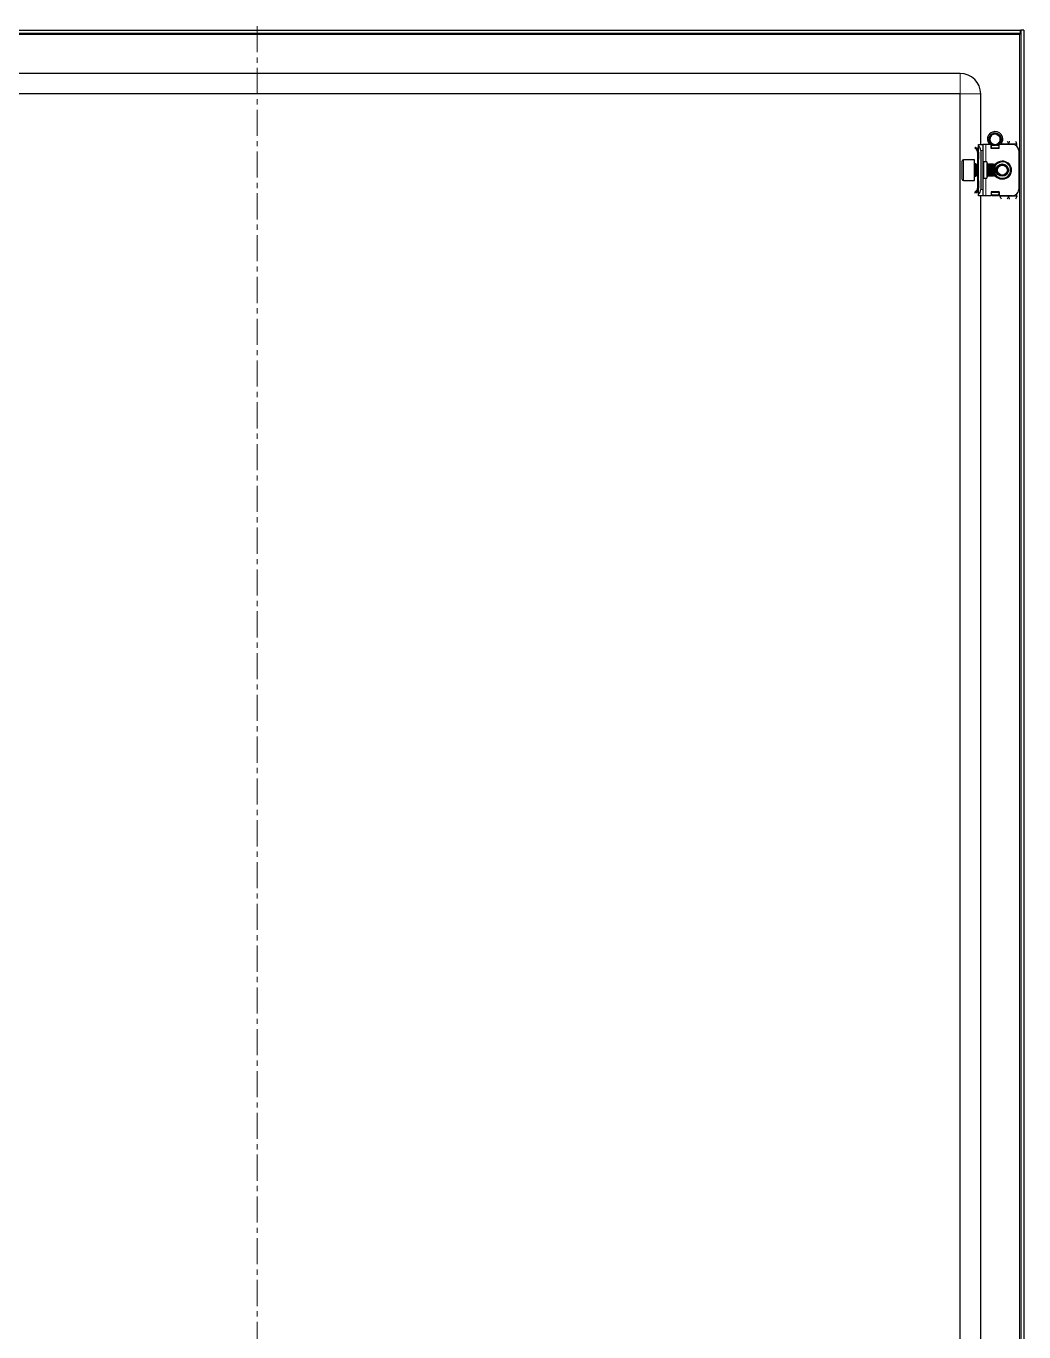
# Model space of a CAD drawing. Header units: millimetres. Extents: x -263 to 1659, y -517 to 1061.
# Drawn here: x 1174 to 1659, y 331 to 965 of the extents above; entities that cross this region are included whole.
import ezdxf

# ---------------------------------------------------------------- set-up
doc = ezdxf.new("R2010")
doc.units = ezdxf.units.MM
doc.linetypes.add('CENTERX2', pattern=[20.32, 12.7, -2.54, 2.54, -2.54])
doc.layers.add('FORMAT', color=7, linetype='Continuous')

msp = doc.modelspace()

# ---------------------------------------------------------------- linework, layer by layer
at = {"color": 7, "linetype": 'Continuous', "lineweight": 25}
for p, q in [((914.74, 963.42), (1657.34, 963.42)), ((914.74, 961.92), (1657.34, 961.92)), ((1657.19, 961.92), (1656.94, 961.32)), ((1657.34, 961.92), (1657.34, 963.42)), ((1659.04, 963.42), (1657.54, 963.42)), ((1657.54, 963.42), (1657.54, -397.58)), ((1659.04, 963.42), (1659.04, -397.58)), ((1628.04, 942.42), (944.04, 942.42)), ((1628.04, 932.42), (944.04, 932.42)), ((1628.04, -366.58), (1628.04, 932.42)), ((1638.04, 907.92), (1638.04, 932.42)), ((1637.04, 907.92), (1639.04, 907.92)), ((1637.04, 907.16), (1637.04, 907.92)), ((1639.04, 907.92), (1639.04, 904.92)), ((1640.54, 907.92), (1639.04, 907.92)), ((1643.04, 907.92), (1640.54, 907.92)), ((1642.04, 910.51), (1642.07, 910.77)), ((1642.04, 910.51), (1642.04, 910.46)), ((1642.04, 910.31), (1642.05, 910.26)), ((1642.06, 910.72), (1642.05, 910.67)), ((1642.06, 910.11), (1642.06, 910.06)), ((1642.08, 910.92), (1642.08, 910.88)), ((1642.08, 909.92), (1642.09, 909.87)), ((1642.12, 911.12), (1642.11, 911.08)), ((1642.12, 911.12), (1642.2, 911.36)), ((1642.12, 909.73), (1642.13, 909.69)), ((1642.18, 911.31), (1642.16, 911.27)), ((1642.17, 909.56), (1642.18, 909.51)), ((1642.23, 909.38), (1642.23, 909.37)), ((1642.84, 912.45), (1642.81, 912.42)), ((1642.82, 908.41), (1642.85, 908.37)), ((1642.95, 908.27), (1642.98, 908.24)), ((1643.04, 905.92), (1643.04, 907.92)), ((1643.1, 908.13), (1643.14, 908.1)), ((1643.26, 908), (1643.3, 907.98)), ((1643.42, 912.94), (1643.62, 913.06)), ((1643.43, 907.89), (1643.47, 907.86)), ((1643.59, 913.05), (1643.55, 913.02)), ((1643.6, 912.98), (1643.55, 913.02)), ((1643.59, 913.05), (1643.82, 913.13)), ((1643.78, 913.14), (1643.73, 913.12)), ((1643.97, 913.22), (1643.92, 913.2)), ((1643.97, 913.22), (1644.19, 913.29)), ((1644.16, 913.29), (1644.11, 913.27)), ((1644.35, 913.34), (1644.31, 913.33)), ((1645.24, 913.41), (1644.49, 913.34)), ((1646.58, 907.84), (1646.31, 907.72)), ((1646.39, 907.83), (1646.79, 907.54)), ((1646.74, 912.89), (1646.7, 912.92)), ((1646.9, 912.77), (1646.86, 912.8)), ((1647.06, 912.64), (1647.02, 912.67)), ((1647.04, 905.92), (1647.04, 907.92)), ((1653.54, 907.92), (1647.04, 907.92)), ((1647.31, 908.45), (1647.14, 908.33)), ((1647.28, 908.49), (1647.16, 908.3)), ((1647.2, 912.5), (1647.17, 912.53)), ((1647.2, 912.5), (1647.32, 912.37)), ((1647.31, 912.38), (1647.3, 912.39)), ((1647.33, 911.29), (1647.5, 910.88)), ((1647.81, 909.3), (1647.71, 909.11)), ((1647.82, 909.3), (1647.72, 909.12)), ((1647.88, 909.44), (1647.89, 909.48)), ((1647.93, 909.62), (1647.94, 909.67)), ((1648.03, 910.22), (1647.97, 909.91)), ((1647.98, 909.81), (1647.99, 909.86)), ((1648.01, 910.02), (1648.02, 910.07)), ((1648.03, 910.22), (1648.04, 910.27)), ((1648.04, 910.42), (1648.04, 910.42)), ((1655.54, 907.16), (1655.54, 908.17)), ((1635.48, 906.56), (1635.13, 906.2)), ((1636.1, 905.23), (1635.13, 906.2)), ((1636.46, 905.58), (1635.48, 906.56)), ((1636.1, 905.23), (1636.46, 905.58)), ((1636.54, 905.92), (1636.54, 905.53)), ((1636.54, 904.17), (1637.04, 904.17)), ((1636.54, 904.17), (1636.54, 900.67)), ((1636.83, 906.63), (1637.04, 906.83)), ((1637.04, 883.68), (1637.04, 907.16)), ((1637.04, 904.17), (1637.04, 900.67)), ((1638.04, 904.92), (1638.04, 885.92)), ((1639.04, 904.92), (1639.04, 885.92)), ((1643.29, 907.1), (1643.04, 907.25)), ((1647.04, 905.92), (1643.04, 905.92)), ((1643.29, 907.54), (1643.63, 907.78)), ((1643.79, 907.54), (1643.29, 907.19)), ((1643.29, 907.19), (1643.29, 907.54)), ((1643.29, 906.27), (1643.29, 907.19)), ((1643.29, 905.92), (1643.29, 906.27)), ((1643.61, 907.78), (1643.65, 907.76)), ((1643.79, 907.54), (1644.19, 907.54)), ((1644.14, 907.56), (1643.94, 907.66)), ((1643.97, 907.62), (1644.01, 907.6)), ((1644.14, 907.56), (1644.19, 907.54)), ((1644.32, 907.51), (1644.37, 907.5)), ((1645.49, 907.46), (1645.31, 907.43)), ((1645.64, 907.48), (1645.68, 907.49)), ((1646.02, 907.58), (1645.83, 907.54)), ((1645.88, 907.54), (1646.29, 907.54)), ((1646.79, 907.19), (1646.29, 907.54)), ((1646.79, 907.54), (1646.79, 907.19)), ((1646.79, 907.19), (1646.79, 906.27)), ((1646.79, 906.27), (1646.79, 905.92)), ((1647.04, 907.25), (1646.84, 907.13)), ((1646.84, 907.13), (1646.84, 905.92)), ((1656.54, 904.92), (1656.54, 885.92)), ((1629.04, 891.02), (1629.04, 899.82)), ((1635.04, 900.42), (1629.64, 900.42)), ((1635.04, 890.42), (1635.04, 900.42)), ((1635.65, 898.42), (1635.29, 898.42)), ((1636.04, 897.86), (1635.65, 898.42)), ((1635.65, 897.95), (1635.65, 898.42)), ((1635.65, 892.42), (1635.65, 897.95)), ((1636.43, 898.42), (1636.04, 897.86)), ((1636.04, 897.48), (1636.04, 897.86)), ((1636.04, 892.97), (1636.04, 897.48)), ((1636.65, 898.42), (1636.43, 898.42)), ((1636.43, 897.95), (1636.43, 898.42)), ((1636.43, 892.42), (1636.43, 897.95)), ((1637.04, 900.67), (1636.54, 900.67)), ((1636.54, 900.67), (1636.54, 898.42)), ((1637.04, 897.86), (1636.65, 898.42)), ((1636.65, 897.95), (1636.65, 898.42)), ((1636.65, 892.42), (1636.65, 897.95)), ((1641.04, 899.42), (1639.54, 899.42)), ((1641.04, 899.42), (1641.04, 891.42)), ((1641.43, 898.42), (1641.04, 897.86)), ((1641.65, 898.42), (1641.43, 898.42)), ((1641.43, 897.95), (1641.43, 898.42)), ((1641.43, 892.42), (1641.43, 897.95)), ((1642.04, 897.86), (1641.65, 898.42)), ((1641.65, 897.95), (1641.65, 898.42)), ((1641.65, 892.42), (1641.65, 897.95)), ((1642.43, 898.42), (1642.04, 897.86)), ((1642.04, 897.48), (1642.04, 897.86)), ((1642.04, 892.97), (1642.04, 897.48)), ((1642.65, 898.42), (1642.43, 898.42)), ((1642.43, 897.95), (1642.43, 898.42)), ((1642.43, 892.42), (1642.43, 897.95)), ((1643.04, 897.86), (1642.65, 898.42)), ((1642.65, 897.95), (1642.65, 898.42)), ((1642.65, 892.42), (1642.65, 897.95)), ((1643.43, 898.42), (1643.04, 897.86)), ((1643.04, 897.48), (1643.04, 897.86)), ((1643.04, 892.97), (1643.04, 897.48)), ((1643.65, 898.42), (1643.43, 898.42)), ((1643.43, 897.95), (1643.43, 898.42)), ((1643.43, 892.42), (1643.43, 897.95)), ((1644.04, 897.86), (1643.65, 898.42)), ((1643.65, 897.95), (1643.65, 898.42)), ((1643.65, 892.42), (1643.65, 897.95)), ((1644.43, 898.42), (1644.04, 897.86)), ((1644.04, 897.48), (1644.04, 897.86)), ((1644.04, 892.97), (1644.04, 897.48)), ((1644.49, 898.42), (1644.43, 898.42)), ((1644.43, 897.95), (1644.43, 898.42)), ((1644.43, 892.42), (1644.43, 897.95)), ((1645.04, 897.86), (1644.49, 898.42)), ((1644.49, 892.42), (1644.49, 898.42)), ((1645.04, 892.97), (1645.04, 897.86)), ((1629.64, 890.42), (1635.04, 890.42)), ((1635.29, 892.42), (1635.65, 892.42)), ((1635.65, 892.42), (1636.04, 892.97)), ((1636.04, 892.97), (1636.43, 892.42)), ((1636.43, 892.42), (1636.65, 892.42)), ((1636.54, 892.42), (1636.54, 890.17)), ((1636.54, 890.17), (1637.04, 890.17)), ((1636.54, 890.17), (1636.54, 886.67)), ((1636.65, 892.42), (1637.04, 892.97)), ((1637.04, 890.17), (1637.04, 886.67)), ((1639.54, 891.42), (1641.04, 891.42)), ((1641.04, 892.97), (1641.43, 892.42)), ((1641.43, 892.42), (1641.65, 892.42)), ((1641.65, 892.42), (1642.04, 892.97)), ((1642.04, 892.97), (1642.43, 892.42)), ((1642.43, 892.42), (1642.65, 892.42)), ((1642.65, 892.42), (1643.04, 892.97)), ((1643.04, 892.97), (1643.43, 892.42)), ((1643.43, 892.42), (1643.65, 892.42)), ((1643.65, 892.42), (1644.04, 892.97)), ((1644.04, 892.97), (1644.43, 892.42)), ((1644.43, 892.42), (1644.49, 892.42)), ((1644.49, 892.42), (1645.04, 892.97)), ((1636.1, 885.61), (1635.13, 884.63)), ((1635.48, 884.28), (1635.13, 884.63)), ((1636.46, 885.26), (1635.48, 884.28)), ((1636.1, 885.61), (1636.46, 885.26)), ((1636.54, 886.67), (1637.04, 886.67)), ((1636.54, 884.92), (1636.54, 885.38)), ((1637.04, 884.01), (1636.83, 884.21)), ((1637.04, 882.92), (1637.04, 883.68)), ((1639.04, 882.92), (1637.04, 882.92)), ((1638.04, 295.42), (1638.04, 882.92)), ((1639.04, 885.92), (1639.04, 882.92)), ((1640.54, 882.92), (1639.04, 882.92)), ((1643.04, 882.92), (1640.54, 882.92)), ((1647.04, 884.92), (1643.04, 884.92)), ((1643.04, 884.92), (1643.04, 882.92)), ((1643.29, 884.57), (1643.29, 884.92)), ((1643.29, 883.65), (1643.29, 884.57)), ((1643.29, 883.65), (1643.79, 883.3)), ((1643.29, 883.3), (1643.29, 883.65)), ((1643.79, 882.94), (1643.29, 883.3)), ((1646.29, 883.3), (1643.79, 883.3)), ((1643.79, 883.3), (1643.79, 882.94)), ((1646.29, 882.94), (1643.79, 882.94)), ((1646.29, 883.3), (1646.79, 883.65)), ((1646.29, 882.94), (1646.29, 883.3)), ((1646.79, 883.3), (1646.29, 882.94)), ((1646.79, 884.92), (1646.79, 884.57)), ((1646.79, 884.57), (1646.79, 883.65)), ((1646.79, 883.65), (1646.79, 883.3)), ((1646.84, 884.92), (1646.84, 883.04)), ((1646.84, 883.04), (1647.04, 883.04)), ((1647.04, 884.92), (1647.04, 882.92)), ((1653.54, 882.92), (1647.04, 882.92)), ((1647.54, 882.67), (1647.54, 882.92)), ((1655.54, 882.67), (1655.54, 883.68))]:
    msp.add_line(p, q, dxfattribs=at)
at = {"color": 8, "linetype": 'Continuous', "lineweight": 18}
for p, q in [((915.14, 961.32), (1656.94, 961.32)), ((1656.94, 961.32), (1656.94, -395.48)), ((1628.04, 932.42), (1628.04, 942.42)), ((1628.04, 932.42), (1638.04, 932.42)), ((1640.54, 907.92), (1640.54, 899.42)), ((1648.04, 908.17), (1651.54, 908.17)), ((1655.54, 908.17), (1651.54, 908.17)), ((1637.04, 905.92), (1636.54, 905.92)), ((1637.04, 906.42), (1636.83, 906.63)), ((1639.04, 904.92), (1638.04, 904.92)), ((1646.79, 906.27), (1643.29, 906.27)), ((1629.64, 900.42), (1629.64, 890.42)), ((1635.29, 898.42), (1635.29, 893.8)), ((1639.54, 899.42), (1639.54, 891.42)), ((1635.29, 893.8), (1635.29, 892.42)), ((1640.54, 891.42), (1640.54, 882.92)), ((1637.04, 884.92), (1636.54, 884.92)), ((1637.04, 884.42), (1636.83, 884.21)), ((1638.04, 885.92), (1639.04, 885.92)), ((1643.29, 884.57), (1646.79, 884.57)), ((1651.54, 882.67), (1647.54, 882.67)), ((1655.54, 882.67), (1651.54, 882.67))]:
    msp.add_line(p, q, dxfattribs=at)
at = {"color": 7, "linetype": 'Continuous', "lineweight": 25}
for radius in [3, 2.76, 2.45]:
    msp.add_circle((1648.54, 895.42), radius, dxfattribs=at)
for centre, radius, start, end in [((1628.04, 932.42), 10, 360, 90), ((1645.04, 910.42), 3.75, 0, 221.81031), ((1645.04, 910.42), 2.5, 168.59442, 228.59442), ((1645.04, 910.42), 2.5, 108.59442, 168.59442), ((1645.04, 910.42), 2.5, 228.59442, 288.59442), ((1645.04, 910.42), 2.5, 75.88813, 108.59442), ((1645.04, 910.42), 3, 59.92857, 86.21929), ((1645.04, 910.42), 2.5, 288.59442, 348.59442), ((1645.04, 910.42), 3, 360, 40.74374), ((1645.04, 910.42), 2.5, 348.59442, 10.51652), ((1645.04, 910.42), 3.75, 318.18969, 0), ((1653.54, 904.92), 3, 360, 90), ((1637.54, 905.92), 1, 135, 180), ((1635.04, 904.92), 3, 360, 48.18969), ((1629.64, 899.82), 0.6, 90, 180), ((1635.29, 898.67), 0.25, 180, 270), ((1639.54, 899.92), 0.5, 180, 270), ((1648.54, 895.42), 4, 270, 151.04498), ((1629.64, 891.02), 0.6, 180, 270), ((1635.29, 892.17), 0.25, 90, 180), ((1639.54, 890.92), 0.5, 90, 180), ((1648.54, 895.42), 4, 208.95502, 270), ((1637.54, 884.92), 1, 180, 225), ((1635.04, 885.92), 3, 311.81031, 360), ((1653.54, 885.92), 3, 270, 360)]:
    msp.add_arc(centre, radius, start, end, dxfattribs=at)
at = {"color": 8, "linetype": 'Continuous', "lineweight": 18}
for start, end in [(215.46217, 90), (90, 144.53783)]:
    msp.add_arc((1648.54, 895.42), 4.5, start, end, dxfattribs=at)
at = {"color": 7, "linetype": 'Continuous', "lineweight": 25}
msp.add_open_spline([(1656.94, 961.32), (1656.97, 961.4), (1657.04, 961.56), (1657.14, 961.75), (1657.24, 961.89), (1657.31, 961.91), (1657.34, 961.92)], degree=3, dxfattribs=at)
for points, knots in [([(1657.54, 963.42), (1657.53, 963.24), (1657.51, 962.87), (1657.42, 962.5), (1657.35, 962.31), (1657.34, 962.3)], [0, 0, 0, 0, 0.48755, 0.97507, 1, 1, 1, 1]), ([(1642.04, 910.51), (1642.08, 910.53), (1642.14, 910.56), (1642.23, 910.58), (1642.32, 910.59), (1642.37, 910.58), (1642.39, 910.58)], [0, 0, 0, 0, 0.293779, 0.558982, 0.818494, 1, 1, 1, 1]), ([(1642.27, 910.49), (1642.25, 910.49), (1642.2, 910.5), (1642.13, 910.49), (1642.07, 910.47), (1642.04, 910.46)], [0, 0, 0, 0, 0.236131, 0.613435, 1, 1, 1, 1]), ([(1642.82, 908.41), (1642.69, 908.56), (1642.41, 908.91), (1642.12, 909.57), (1642.07, 910.08), (1642.04, 910.33)], [0, 0, 0, 0, 0.274163, 0.639603, 1, 1, 1, 1]), ([(1642.44, 910.62), (1642.43, 910.62), (1642.4, 910.64), (1642.32, 910.67), (1642.23, 910.69), (1642.14, 910.69), (1642.08, 910.68), (1642.05, 910.67)], [0, 0, 0, 0, 0.050156, 0.304513, 0.55888, 0.776903, 1, 1, 1, 1]), ([(1642.15, 909.68), (1642.14, 909.72), (1642.07, 909.87), (1642.06, 910.03), (1642.05, 910.15)], [0, 0, 0, 0, 0.28291, 1, 1, 1, 1]), ([(1642.06, 910.72), (1642.09, 910.73), (1642.15, 910.76), (1642.25, 910.77), (1642.34, 910.77), (1642.43, 910.74), (1642.48, 910.73), (1642.5, 910.71), (1642.5, 910.71)], [0, 0, 0, 0, 0.227908, 0.430276, 0.627707, 0.816134, 0.99284, 1, 1, 1, 1]), ([(1642.08, 910.92), (1642.12, 910.93), (1642.18, 910.95), (1642.28, 910.95), (1642.37, 910.94), (1642.45, 910.91), (1642.51, 910.87), (1642.55, 910.83), (1642.56, 910.82)], [0, 0, 0, 0, 0.205811, 0.38496, 0.558827, 0.724121, 0.878934, 1, 1, 1, 1]), ([(1642.52, 910.73), (1642.49, 910.76), (1642.44, 910.8), (1642.35, 910.84), (1642.26, 910.87), (1642.17, 910.88), (1642.11, 910.88), (1642.08, 910.88)], [0, 0, 0, 0, 0.19243, 0.403622, 0.614801, 0.805152, 1, 1, 1, 1]), ([(1642.55, 910.87), (1642.53, 910.89), (1642.48, 910.94), (1642.4, 911), (1642.31, 911.04), (1642.22, 911.07), (1642.15, 911.07), (1642.11, 911.08)], [0, 0, 0, 0, 0.183111, 0.381533, 0.579913, 0.787111, 1, 1, 1, 1]), ([(1642.12, 911.12), (1642.16, 911.13), (1642.23, 911.14), (1642.32, 911.12), (1642.4, 911.1), (1642.47, 911.06), (1642.53, 911.01), (1642.56, 910.97), (1642.58, 910.95)], [0, 0, 0, 0, 0.207037, 0.38272, 0.55212, 0.712365, 0.86221, 1, 1, 1, 1]), ([(1642.59, 910.96), (1642.58, 910.98), (1642.55, 911.02), (1642.5, 911.09), (1642.42, 911.16), (1642.34, 911.21), (1642.25, 911.25), (1642.19, 911.26), (1642.16, 911.27)], [0, 0, 0, 0, 0.112687, 0.266978, 0.464332, 0.661607, 0.829157, 1, 1, 1, 1]), ([(1642.35, 909.12), (1642.33, 909.15), (1642.24, 909.29), (1642.2, 909.45), (1642.16, 909.58)], [0, 0, 0, 0, 0.192577, 1, 1, 1, 1]), ([(1642.18, 911.31), (1642.21, 911.31), (1642.27, 911.31), (1642.35, 911.28), (1642.42, 911.25), (1642.49, 911.2), (1642.54, 911.14), (1642.57, 911.08), (1642.6, 911.04), (1642.6, 911.01), (1642.6, 911.01)], [0, 0, 0, 0, 0.159812, 0.318711, 0.470648, 0.614013, 0.748131, 0.873387, 0.991083, 1, 1, 1, 1]), ([(1642.59, 910.91), (1642.58, 910.88), (1642.56, 910.81), (1642.51, 910.71), (1642.44, 910.62), (1642.38, 910.56), (1642.31, 910.51), (1642.25, 910.48), (1642.21, 910.46), (1642.21, 910.46)], [0, 0, 0, 0, 0.125166, 0.336769, 0.488675, 0.640371, 0.791962, 0.943503, 1, 1, 1, 1]), ([(1642.21, 910.46), (1642.21, 910.39), (1642.23, 909.99), (1642.4, 909.32), (1642.77, 908.85), (1642.94, 908.62)], [0, 0, 0, 0, 0.108003, 0.585763, 1, 1, 1, 1]), ([(1643.58, 912.97), (1643.51, 912.92), (1643.16, 912.69), (1642.67, 912.18), (1642.44, 911.63), (1642.34, 911.39)], [0, 0, 0, 0, 0.128781, 0.613629, 1, 1, 1, 1]), ([(1642.34, 911.39), (1642.34, 911.39), (1642.37, 911.38), (1642.43, 911.35), (1642.49, 911.3), (1642.53, 911.25), (1642.58, 911.17), (1642.6, 911.07), (1642.6, 910.97), (1642.59, 910.92), (1642.59, 910.91)], [0, 0, 0, 0, 0.022761, 0.192243, 0.346896, 0.477535, 0.588677, 0.783334, 0.968624, 1, 1, 1, 1]), ([(1642.61, 910.99), (1642.6, 911.02), (1642.59, 911.08), (1642.55, 911.17), (1642.5, 911.24), (1642.44, 911.31), (1642.39, 911.36), (1642.35, 911.38), (1642.34, 911.39)], [0, 0, 0, 0, 0.182737, 0.363423, 0.543947, 0.724373, 0.904747, 1, 1, 1, 1]), ([(1642.73, 908.54), (1642.69, 908.58), (1642.55, 908.71), (1642.46, 908.88), (1642.39, 909.01)], [0, 0, 0, 0, 0.288707, 1, 1, 1, 1]), ([(1642.41, 911.83), (1642.41, 911.86), (1642.48, 912.04), (1642.61, 912.18), (1642.72, 912.31)], [0, 0, 0, 0, 0.128161, 1, 1, 1, 1]), ([(1642.82, 908.41), (1642.83, 908.43), (1642.86, 908.48), (1642.93, 908.54), (1643, 908.58), (1643.07, 908.61), (1643.14, 908.62), (1643.21, 908.63), (1643.25, 908.62), (1643.26, 908.61)], [0, 0, 0, 0, 0.169226, 0.337427, 0.497935, 0.649179, 0.790582, 0.922688, 1, 1, 1, 1]), ([(1643.31, 908.57), (1643.3, 908.57), (1643.23, 908.58), (1643.13, 908.56), (1643.02, 908.51), (1642.93, 908.46), (1642.88, 908.41), (1642.85, 908.37)], [0, 0, 0, 0, 0.046579, 0.362688, 0.551736, 0.740753, 1, 1, 1, 1]), ([(1642.94, 908.62), (1642.95, 908.63), (1642.97, 908.64), (1643.03, 908.66), (1643.11, 908.66), (1643.22, 908.65), (1643.32, 908.6), (1643.37, 908.56), (1643.39, 908.54)], [0, 0, 0, 0, 0.0458661, 0.2307436, 0.3874614, 0.6582461, 0.861978, 1, 1, 1, 1]), ([(1643.3, 908.61), (1643.27, 908.62), (1643.21, 908.64), (1643.12, 908.65), (1643.03, 908.64), (1642.97, 908.63), (1642.94, 908.62)], [0, 0, 0, 0, 0.2517951, 0.502165, 0.752314, 1, 1, 1, 1]), ([(1642.95, 908.27), (1642.96, 908.3), (1642.99, 908.36), (1643.05, 908.43), (1643.12, 908.49), (1643.19, 908.53), (1643.26, 908.55), (1643.31, 908.55), (1643.33, 908.55)], [0, 0, 0, 0, 0.211659, 0.390361, 0.562352, 0.724819, 0.876696, 1, 1, 1, 1]), ([(1643.4, 908.5), (1643.36, 908.49), (1643.3, 908.48), (1643.21, 908.44), (1643.12, 908.39), (1643.04, 908.32), (1643, 908.26), (1642.98, 908.24)], [0, 0, 0, 0, 0.190996, 0.383798, 0.576553, 0.78528, 1, 1, 1, 1]), ([(1643.1, 908.13), (1643.11, 908.17), (1643.13, 908.23), (1643.18, 908.31), (1643.24, 908.38), (1643.3, 908.43), (1643.36, 908.47), (1643.4, 908.47), (1643.41, 908.47)], [0, 0, 0, 0, 0.2192122, 0.4093392, 0.5935966, 0.7685681, 0.9323945, 1, 1, 1, 1]), ([(1643.5, 908.41), (1643.5, 908.41), (1643.46, 908.4), (1643.4, 908.37), (1643.31, 908.32), (1643.24, 908.26), (1643.18, 908.18), (1643.15, 908.13), (1643.14, 908.1)], [0, 0, 0, 0, 0.002693, 0.20821, 0.413641, 0.619057, 0.807274, 1, 1, 1, 1]), ([(1643.26, 908), (1643.27, 908.04), (1643.28, 908.11), (1643.32, 908.2), (1643.37, 908.27), (1643.43, 908.33), (1643.48, 908.37), (1643.51, 908.38), (1643.51, 908.38)], [0, 0, 0, 0, 0.222831, 0.420099, 0.612409, 0.79585, 0.967895, 1, 1, 1, 1]), ([(1643.56, 908.29), (1643.55, 908.28), (1643.5, 908.26), (1643.44, 908.21), (1643.38, 908.14), (1643.33, 908.06), (1643.31, 908), (1643.3, 907.98)], [0, 0, 0, 0, 0.084965, 0.329338, 0.573716, 0.784411, 1, 1, 1, 1]), ([(1643.39, 908.54), (1643.4, 908.54), (1643.43, 908.5), (1643.48, 908.44), (1643.53, 908.36), (1643.57, 908.27), (1643.59, 908.18), (1643.59, 908.13), (1643.6, 908.1)], [0, 0, 0, 0, 0.066273, 0.267344, 0.423096, 0.618734, 0.814089, 1, 1, 1, 1]), ([(1643.43, 907.89), (1643.43, 907.92), (1643.44, 907.99), (1643.47, 908.09), (1643.51, 908.17), (1643.55, 908.22), (1643.57, 908.24), (1643.57, 908.24)], [0, 0, 0, 0, 0.275174, 0.522846, 0.765225, 0.99702, 1, 1, 1, 1]), ([(1643.59, 908.1), (1643.57, 908.08), (1643.54, 908.03), (1643.5, 907.95), (1643.48, 907.89), (1643.47, 907.86)], [0, 0, 0, 0, 0.351509, 0.671861, 1, 1, 1, 1]), ([(1644.24, 912.79), (1644.23, 912.79), (1644.18, 912.77), (1644.11, 912.76), (1644.01, 912.76), (1643.92, 912.77), (1643.83, 912.8), (1643.75, 912.83), (1643.67, 912.88), (1643.62, 912.93), (1643.59, 912.96), (1643.58, 912.97)], [0, 0, 0, 0, 0.0429601, 0.1733, 0.2742626, 0.4010814, 0.5277159, 0.6542588, 0.7807587, 0.9368521, 1, 1, 1, 1]), ([(1643.59, 913.05), (1643.62, 913.03), (1643.68, 912.99), (1643.75, 912.92), (1643.79, 912.86), (1643.81, 912.82), (1643.81, 912.8)], [0, 0, 0, 0, 0.319514, 0.608493, 0.891527, 1, 1, 1, 1]), ([(1643.67, 908.08), (1643.67, 908.07), (1643.68, 908.04), (1643.67, 907.97), (1643.64, 907.88), (1643.61, 907.82), (1643.59, 907.79)], [0, 0, 0, 0, 0.058255, 0.305509, 0.64716, 1, 1, 1, 1]), ([(1643.6, 908.1), (1643.66, 908.07), (1643.99, 907.89), (1644.66, 907.7), (1645.28, 907.74), (1645.57, 907.82), (1645.57, 907.82)], [0, 0, 0, 0, 0.102158, 0.551599, 0.99962, 1, 1, 1, 1]), ([(1643.61, 907.78), (1643.61, 907.82), (1643.61, 907.89), (1643.63, 907.98), (1643.66, 908.04), (1643.67, 908.06)], [0, 0, 0, 0, 0.371432, 0.710618, 1, 1, 1, 1]), ([(1643.89, 912.78), (1643.89, 912.78), (1643.89, 912.82), (1643.87, 912.88), (1643.84, 912.97), (1643.79, 913.05), (1643.75, 913.1), (1643.73, 913.12)], [0, 0, 0, 0, 0.0027902, 0.269575, 0.5363706, 0.7654988, 1, 1, 1, 1]), ([(1643.78, 913.14), (1643.81, 913.12), (1643.86, 913.08), (1643.92, 913), (1643.96, 912.92), (1643.99, 912.84), (1643.99, 912.79), (1644, 912.76)], [0, 0, 0, 0, 0.234253, 0.442787, 0.646465, 0.841043, 1, 1, 1, 1]), ([(1644.03, 912.76), (1644.03, 912.79), (1644.04, 912.85), (1644.04, 912.95), (1644.01, 913.04), (1643.98, 913.13), (1643.94, 913.18), (1643.92, 913.2)], [0, 0, 0, 0, 0.181695, 0.396783, 0.61186, 0.803681, 1, 1, 1, 1]), ([(1643.97, 913.22), (1643.99, 913.2), (1644.04, 913.15), (1644.09, 913.07), (1644.13, 912.98), (1644.14, 912.9), (1644.14, 912.83), (1644.13, 912.78), (1644.13, 912.77)], [0, 0, 0, 0, 0.208724, 0.39105, 0.568219, 0.73683, 0.894853, 1, 1, 1, 1]), ([(1644.15, 912.77), (1644.15, 912.78), (1644.17, 912.82), (1644.19, 912.89), (1644.2, 912.99), (1644.19, 913.09), (1644.16, 913.18), (1644.13, 913.24), (1644.11, 913.27)], [0, 0, 0, 0, 0.043388, 0.23288, 0.422274, 0.611632, 0.803279, 1, 1, 1, 1]), ([(1644.16, 913.29), (1644.18, 913.26), (1644.22, 913.21), (1644.26, 913.12), (1644.28, 913.04), (1644.28, 912.95), (1644.27, 912.88), (1644.26, 912.82), (1644.24, 912.8), (1644.24, 912.79)], [0, 0, 0, 0, 0.198483, 0.367712, 0.531083, 0.685778, 0.830503, 0.965152, 1, 1, 1, 1]), ([(1644.49, 913.34), (1644.5, 913.33), (1644.52, 913.28), (1644.54, 913.2), (1644.54, 913.12), (1644.52, 913.05), (1644.48, 912.96), (1644.42, 912.88), (1644.33, 912.82), (1644.27, 912.8), (1644.24, 912.79)], [0, 0, 0, 0, 0.0986313, 0.2385412, 0.3785316, 0.4989503, 0.6010273, 0.777401, 0.9101004, 1, 1, 1, 1]), ([(1644.26, 912.81), (1644.27, 912.83), (1644.3, 912.88), (1644.33, 912.96), (1644.35, 913.06), (1644.35, 913.19), (1644.32, 913.28), (1644.31, 913.33)], [0, 0, 0, 0, 0.13286, 0.29106, 0.491007, 0.69089, 1, 1, 1, 1]), ([(1644.35, 913.34), (1644.37, 913.31), (1644.39, 913.26), (1644.42, 913.18), (1644.43, 913.09), (1644.42, 913.01), (1644.39, 912.92), (1644.35, 912.86), (1644.32, 912.82)], [0, 0, 0, 0, 0.16279, 0.324686, 0.479688, 0.626058, 0.76302, 1, 1, 1, 1]), ([(1644.34, 912.84), (1644.35, 912.84), (1644.38, 912.87), (1644.41, 912.93), (1644.46, 913.01), (1644.49, 913.1), (1644.5, 913.19), (1644.5, 913.28), (1644.5, 913.32), (1644.49, 913.34)], [0, 0, 0, 0, 0.036757, 0.196192, 0.355485, 0.51469, 0.719746, 0.882005, 1, 1, 1, 1]), ([(1645.57, 907.82), (1645.58, 907.83), (1645.6, 907.88), (1645.66, 907.96), (1645.76, 908.02), (1645.81, 908.04), (1645.84, 908.05)], [0, 0, 0, 0, 0.153621, 0.528305, 0.811762, 1, 1, 1, 1]), ([(1645.72, 907.99), (1645.69, 907.97), (1645.64, 907.93), (1645.6, 907.86), (1645.58, 907.83), (1645.57, 907.82)], [0, 0, 0, 0, 0.41332, 0.833507, 1, 1, 1, 1]), ([(1645.64, 907.48), (1645.63, 907.51), (1645.6, 907.56), (1645.59, 907.64), (1645.59, 907.73), (1645.6, 907.8), (1645.63, 907.89), (1645.68, 907.95), (1645.71, 907.98)], [0, 0, 0, 0, 0.162579, 0.32416, 0.478216, 0.623372, 0.759205, 1, 1, 1, 1]), ([(1645.65, 912.84), (1645.94, 912.79), (1646.23, 912.74), (1646.5, 912.61), (1646.51, 912.61)], [0, 0, 0, 0, 0.9656715, 1, 1, 1, 1]), ([(1645.65, 912.84), (1645.74, 912.81), (1645.88, 912.75), (1646.01, 912.68), (1646.05, 912.65)], [0, 0, 0, 0, 0.681733, 1, 1, 1, 1]), ([(1645.75, 907.98), (1645.75, 907.98), (1645.72, 907.94), (1645.69, 907.85), (1645.66, 907.74), (1645.66, 907.65), (1645.66, 907.57), (1645.68, 907.52), (1645.68, 907.49)], [0, 0, 0, 0, 0.001313, 0.309582, 0.493731, 0.677835, 0.837663, 1, 1, 1, 1]), ([(1645.83, 907.52), (1645.81, 907.55), (1645.77, 907.61), (1645.74, 907.7), (1645.73, 907.78), (1645.73, 907.86), (1645.75, 907.94), (1645.77, 907.99), (1645.79, 908.02), (1645.8, 908.03)], [0, 0, 0, 0, 0.195461, 0.359649, 0.517607, 0.666788, 0.806268, 0.936243, 1, 1, 1, 1]), ([(1645.87, 908.04), (1645.86, 908.01), (1645.83, 907.96), (1645.82, 907.87), (1645.81, 907.78), (1645.82, 907.67), (1645.85, 907.59), (1645.87, 907.54)], [0, 0, 0, 0, 0.147065, 0.321231, 0.495346, 0.669443, 1, 1, 1, 1]), ([(1645.84, 908.05), (1645.85, 908.05), (1645.9, 908.07), (1645.98, 908.08), (1646.08, 908.08), (1646.15, 908.07), (1646.19, 908.06), (1646.2, 908.06)], [0, 0, 0, 0, 0.099011, 0.388276, 0.61301, 0.895384, 1, 1, 1, 1]), ([(1646.02, 907.58), (1645.99, 907.61), (1645.95, 907.66), (1645.9, 907.74), (1645.88, 907.83), (1645.87, 907.91), (1645.87, 907.98), (1645.88, 908.02), (1645.89, 908.04)], [0, 0, 0, 0, 0.213002, 0.396975, 0.575181, 0.744364, 0.902779, 1, 1, 1, 1]), ([(1645.99, 908.08), (1645.99, 908.08), (1645.97, 908.04), (1645.97, 907.97), (1645.96, 907.87), (1645.98, 907.77), (1646.01, 907.68), (1646.05, 907.63), (1646.06, 907.6)], [0, 0, 0, 0, 0.019058, 0.219488, 0.419831, 0.620151, 0.807785, 1, 1, 1, 1]), ([(1646.21, 907.66), (1646.18, 907.68), (1646.13, 907.72), (1646.07, 907.8), (1646.04, 907.89), (1646.02, 907.97), (1646.01, 908.03), (1646.02, 908.07), (1646.02, 908.08)], [0, 0, 0, 0, 0.218347, 0.41099, 0.598711, 0.777744, 0.945667, 1, 1, 1, 1]), ([(1646.05, 912.65), (1646.12, 912.62), (1646.44, 912.46), (1646.96, 912.04), (1647.21, 911.54), (1647.33, 911.29)], [0, 0, 0, 0, 0.130652, 0.560007, 1, 1, 1, 1]), ([(1646.12, 908.07), (1646.12, 908.05), (1646.12, 908), (1646.13, 907.92), (1646.16, 907.83), (1646.2, 907.74), (1646.24, 907.7), (1646.26, 907.68)], [0, 0, 0, 0, 0.114393, 0.350182, 0.585971, 0.790611, 1, 1, 1, 1]), ([(1646.4, 907.74), (1646.37, 907.77), (1646.31, 907.8), (1646.25, 907.88), (1646.2, 907.96), (1646.17, 908.02), (1646.17, 908.06), (1646.17, 908.07)], [0, 0, 0, 0, 0.260762, 0.494805, 0.723794, 0.94279, 1, 1, 1, 1]), ([(1646.2, 908.06), (1646.26, 908.1), (1646.59, 908.28), (1647.08, 908.75), (1647.39, 909.33), (1647.48, 909.67), (1647.49, 909.73)], [0, 0, 0, 0, 0.104785, 0.513079, 0.918136, 1, 1, 1, 1]), ([(1646.22, 908.1), (1646.23, 908.1), (1646.27, 908.09), (1646.34, 908.06), (1646.42, 908.01), (1646.5, 907.94), (1646.54, 907.87), (1646.56, 907.83)], [0, 0, 0, 0, 0.084477, 0.253367, 0.470159, 0.686909, 1, 1, 1, 1]), ([(1646.28, 908.05), (1646.29, 908.03), (1646.3, 907.98), (1646.33, 907.91), (1646.38, 907.83), (1646.42, 907.79), (1646.44, 907.77)], [0, 0, 0, 0, 0.154183, 0.462567, 0.728091, 1, 1, 1, 1]), ([(1646.58, 907.84), (1646.55, 907.86), (1646.49, 907.9), (1646.42, 907.97), (1646.38, 908.02), (1646.37, 908.04)], [0, 0, 0, 0, 0.362858, 0.693435, 1, 1, 1, 1]), ([(1646.51, 912.61), (1646.5, 912.62), (1646.49, 912.67), (1646.48, 912.74), (1646.49, 912.83), (1646.5, 912.93), (1646.53, 912.99), (1646.54, 913.02)], [0, 0, 0, 0, 0.113604, 0.31095, 0.508229, 0.75166, 1, 1, 1, 1]), ([(1646.56, 913.01), (1646.56, 912.97), (1646.56, 912.9), (1646.53, 912.8), (1646.51, 912.74), (1646.49, 912.72), (1646.49, 912.72)], [0, 0, 0, 0, 0.357139, 0.680979, 0.998183, 1, 1, 1, 1]), ([(1646.5, 912.63), (1646.52, 912.65), (1646.57, 912.69), (1646.63, 912.76), (1646.67, 912.84), (1646.69, 912.89), (1646.7, 912.92)], [0, 0, 0, 0, 0.2282538, 0.5103507, 0.7523188, 1, 1, 1, 1]), ([(1647.11, 912.2), (1647.09, 912.2), (1647.05, 912.18), (1646.96, 912.18), (1646.86, 912.19), (1646.78, 912.23), (1646.7, 912.28), (1646.61, 912.37), (1646.54, 912.48), (1646.52, 912.57), (1646.51, 912.61)], [0, 0, 0, 0, 0.073646, 0.169563, 0.351373, 0.438893, 0.519676, 0.682906, 0.8512, 1, 1, 1, 1]), ([(1646.74, 912.89), (1646.73, 912.86), (1646.72, 912.79), (1646.69, 912.7), (1646.64, 912.62), (1646.59, 912.56), (1646.55, 912.53), (1646.53, 912.52)], [0, 0, 0, 0, 0.240212, 0.454711, 0.664287, 0.864517, 1, 1, 1, 1]), ([(1646.55, 912.48), (1646.57, 912.49), (1646.63, 912.52), (1646.71, 912.57), (1646.78, 912.64), (1646.83, 912.72), (1646.85, 912.77), (1646.86, 912.8)], [0, 0, 0, 0, 0.172104, 0.391099, 0.610089, 0.802801, 1, 1, 1, 1]), ([(1647.88, 909.44), (1647.67, 909.01), (1647.35, 908.37), (1646.77, 907.97), (1646.56, 907.83)], [0, 0, 0, 0, 0.657042, 1, 1, 1, 1]), ([(1646.58, 907.84), (1646.59, 907.85), (1646.6, 907.86), (1646.61, 907.86), (1646.62, 907.87)], [0, 0, 0, 0, 0.4801941, 1, 1, 1, 1]), ([(1646.75, 907.95), (1646.74, 907.94), (1646.69, 907.91), (1646.63, 907.89), (1646.59, 907.87)], [0, 0, 0, 0, 0.230751, 1, 1, 1, 1]), ([(1646.9, 912.77), (1646.9, 912.74), (1646.88, 912.67), (1646.84, 912.58), (1646.78, 912.51), (1646.72, 912.46), (1646.66, 912.42), (1646.61, 912.41), (1646.6, 912.4)], [0, 0, 0, 0, 0.209239, 0.392702, 0.571062, 0.740844, 0.899958, 1, 1, 1, 1]), ([(1646.61, 912.38), (1646.62, 912.38), (1646.66, 912.38), (1646.74, 912.41), (1646.83, 912.46), (1646.91, 912.52), (1646.97, 912.59), (1647.01, 912.64), (1647.02, 912.67)], [0, 0, 0, 0, 0.0505, 0.241124, 0.431653, 0.622154, 0.808692, 1, 1, 1, 1]), ([(1647.06, 912.64), (1647.05, 912.6), (1647.02, 912.54), (1646.97, 912.46), (1646.91, 912.4), (1646.84, 912.36), (1646.76, 912.33), (1646.71, 912.31), (1646.68, 912.31), (1646.67, 912.31)], [0, 0, 0, 0, 0.198035, 0.367663, 0.531495, 0.686664, 0.831818, 0.981917, 1, 1, 1, 1]), ([(1646.69, 912.3), (1646.69, 912.3), (1646.73, 912.3), (1646.79, 912.3), (1646.88, 912.32), (1646.96, 912.36), (1647.04, 912.4), (1647.11, 912.46), (1647.15, 912.51), (1647.17, 912.53)], [0, 0, 0, 0, 0.018281, 0.175639, 0.332896, 0.490097, 0.647274, 0.821632, 1, 1, 1, 1]), ([(1647.2, 912.5), (1647.19, 912.47), (1647.16, 912.42), (1647.1, 912.36), (1647.03, 912.31), (1646.96, 912.27), (1646.89, 912.25), (1646.81, 912.24), (1646.76, 912.25), (1646.74, 912.26)], [0, 0, 0, 0, 0.159446, 0.318034, 0.469983, 0.61348, 0.747649, 0.872856, 1, 1, 1, 1]), ([(1646.75, 912.25), (1646.78, 912.24), (1646.84, 912.23), (1646.92, 912.23), (1647, 912.24), (1647.09, 912.26), (1647.19, 912.31), (1647.26, 912.36), (1647.3, 912.39)], [0, 0, 0, 0, 0.149407, 0.278563, 0.407661, 0.536722, 0.727045, 1, 1, 1, 1]), ([(1646.75, 907.95), (1646.75, 907.96), (1646.77, 907.97), (1646.78, 907.97), (1646.79, 907.98)], [0, 0, 0, 0, 0.482687, 1, 1, 1, 1]), ([(1646.9, 908.07), (1646.91, 908.07), (1646.92, 908.08), (1646.93, 908.09), (1646.94, 908.1)], [0, 0, 0, 0, 0.484546, 1, 1, 1, 1]), ([(1647.59, 908.9), (1647.57, 908.85), (1647.47, 908.55), (1647.22, 908.34), (1647.02, 908.16)], [0, 0, 0, 0, 0.1718651, 1, 1, 1, 1]), ([(1647.05, 908.19), (1647.05, 908.2), (1647.07, 908.21), (1647.08, 908.22), (1647.08, 908.22)], [0, 0, 0, 0, 0.485158, 1, 1, 1, 1]), ([(1647.31, 912.38), (1647.3, 912.35), (1647.27, 912.31), (1647.2, 912.25), (1647.15, 912.22), (1647.12, 912.2), (1647.11, 912.2)], [0, 0, 0, 0, 0.315056, 0.630194, 0.945514, 1, 1, 1, 1]), ([(1647.11, 912.2), (1647.14, 912.18), (1647.38, 911.96), (1647.73, 911.5), (1647.97, 910.88), (1648.02, 910.54), (1648.04, 910.42)], [0, 0, 0, 0, 0.050685, 0.485619, 0.826643, 1, 1, 1, 1]), ([(1647.18, 908.32), (1647.19, 908.32), (1647.2, 908.33), (1647.21, 908.35), (1647.21, 908.35)], [0, 0, 0, 0, 0.4842322, 1, 1, 1, 1]), ([(1647.67, 909.03), (1647.65, 908.96), (1647.57, 908.75), (1647.4, 908.59), (1647.29, 908.48)], [0, 0, 0, 0, 0.333789, 1, 1, 1, 1]), ([(1647.31, 908.45), (1647.31, 908.46), (1647.33, 908.48), (1647.34, 908.5), (1647.35, 908.51)], [0, 0, 0, 0, 0.296796, 1, 1, 1, 1]), ([(1647.49, 909.73), (1647.49, 909.76), (1647.48, 909.83), (1647.49, 909.89), (1647.49, 909.93)], [0, 0, 0, 0, 0.544473, 1, 1, 1, 1]), ([(1647.88, 909.44), (1647.85, 909.44), (1647.79, 909.45), (1647.71, 909.48), (1647.64, 909.52), (1647.58, 909.58), (1647.54, 909.63), (1647.51, 909.7), (1647.49, 909.75), (1647.48, 909.79), (1647.48, 909.8)], [0, 0, 0, 0, 0.154027, 0.307095, 0.452862, 0.590123, 0.718565, 0.838856, 0.95247, 1, 1, 1, 1]), ([(1647.49, 909.93), (1647.49, 909.93), (1647.5, 909.98), (1647.52, 910.03), (1647.55, 910.08), (1647.55, 910.09)], [0, 0, 0, 0, 0.157682, 0.8030401, 1, 1, 1, 1]), ([(1647.93, 909.62), (1647.9, 909.62), (1647.84, 909.62), (1647.76, 909.63), (1647.68, 909.66), (1647.61, 909.71), (1647.55, 909.76), (1647.51, 909.81), (1647.49, 909.85), (1647.49, 909.87)], [0, 0, 0, 0, 0.165667, 0.330522, 0.488809, 0.638525, 0.778629, 0.909213, 1, 1, 1, 1]), ([(1647.55, 910.09), (1647.56, 910.19), (1647.57, 910.46), (1647.53, 910.72), (1647.5, 910.88)], [0, 0, 0, 0, 0.408521, 1, 1, 1, 1]), ([(1647.51, 909.92), (1647.53, 909.9), (1647.56, 909.86), (1647.62, 909.8), (1647.69, 909.75), (1647.77, 909.71), (1647.86, 909.68), (1647.92, 909.67), (1647.94, 909.67)], [0, 0, 0, 0, 0.137266, 0.30795, 0.478578, 0.649185, 0.822833, 1, 1, 1, 1]), ([(1647.51, 909.78), (1647.52, 909.77), (1647.54, 909.73), (1647.59, 909.66), (1647.66, 909.59), (1647.74, 909.54), (1647.82, 909.5), (1647.87, 909.49), (1647.89, 909.48)], [0, 0, 0, 0, 0.076151, 0.276704, 0.47712, 0.677473, 0.837574, 1, 1, 1, 1]), ([(1647.52, 910.07), (1647.53, 910.06), (1647.56, 910.02), (1647.62, 909.97), (1647.71, 909.92), (1647.8, 909.88), (1647.89, 909.86), (1647.96, 909.86), (1647.99, 909.86)], [0, 0, 0, 0, 0.069872, 0.258455, 0.446951, 0.635422, 0.81547, 1, 1, 1, 1]), ([(1647.98, 909.81), (1647.94, 909.81), (1647.88, 909.79), (1647.78, 909.8), (1647.7, 909.82), (1647.62, 909.86), (1647.56, 909.9), (1647.53, 909.93), (1647.52, 909.95)], [0, 0, 0, 0, 0.208898, 0.388587, 0.562428, 0.727295, 0.881578, 1, 1, 1, 1]), ([(1648.01, 910.02), (1647.98, 910.01), (1647.91, 909.98), (1647.82, 909.98), (1647.73, 909.99), (1647.65, 910.01), (1647.59, 910.04), (1647.55, 910.07), (1647.54, 910.08)], [0, 0, 0, 0, 0.214065, 0.402363, 0.585629, 0.760234, 0.923894, 1, 1, 1, 1]), ([(1647.55, 910.13), (1647.56, 910.14), (1647.57, 910.18), (1647.62, 910.23), (1647.67, 910.28), (1647.73, 910.33), (1647.81, 910.37), (1647.9, 910.4), (1647.97, 910.42), (1648.02, 910.42), (1648.04, 910.42)], [0, 0, 0, 0, 0.060221, 0.18113, 0.301988, 0.42281, 0.589437, 0.75603, 0.87711, 1, 1, 1, 1]), ([(1647.58, 910.18), (1647.6, 910.16), (1647.66, 910.12), (1647.75, 910.08), (1647.84, 910.06), (1647.93, 910.05), (1647.99, 910.06), (1648.02, 910.07)], [0, 0, 0, 0, 0.189173, 0.404697, 0.62022, 0.807935, 1, 1, 1, 1]), ([(1648.03, 910.22), (1648, 910.21), (1647.94, 910.18), (1647.84, 910.16), (1647.75, 910.16), (1647.67, 910.18), (1647.62, 910.2), (1647.6, 910.21)], [0, 0, 0, 0, 0.235039, 0.445532, 0.651268, 0.847853, 1, 1, 1, 1]), ([(1647.8, 909.31), (1647.79, 909.25), (1647.76, 909.12), (1647.69, 909.01), (1647.66, 908.95)], [0, 0, 0, 0, 0.462482, 1, 1, 1, 1]), ([(1647.68, 910.29), (1647.71, 910.28), (1647.77, 910.26), (1647.86, 910.25), (1647.95, 910.25), (1648.01, 910.27), (1648.04, 910.27)], [0, 0, 0, 0, 0.237597, 0.5167288, 0.7555275, 1, 1, 1, 1]), ([(1648.04, 910.43), (1648.01, 910.41), (1647.95, 910.38), (1647.86, 910.35), (1647.8, 910.35), (1647.77, 910.35)], [0, 0, 0, 0, 0.371226, 0.708872, 1, 1, 1, 1]), ([(1647.98, 909.81), (1647.97, 909.76), (1647.96, 909.68), (1647.92, 909.61), (1647.91, 909.58)], [0, 0, 0, 0, 0.657988, 1, 1, 1, 1]), ([(1648.04, 910.43), (1648.04, 910.38), (1648.05, 910.3), (1648.03, 910.22), (1648.02, 910.2)], [0, 0, 0, 0, 0.659859, 1, 1, 1, 1]), ([(1650.97, 909.48), (1651.05, 909.32), (1651.22, 908.98), (1651.41, 908.49), (1651.53, 908.21), (1651.54, 908.17)], [0, 0, 0, 0, 0.415483, 0.917152, 1, 1, 1, 1]), ([(1651.54, 908.17), (1651.64, 908.41), (1651.83, 908.9), (1652.02, 909.3), (1652.11, 909.49)], [0, 0, 0, 0, 0.502065, 1, 1, 1, 1]), ([(1654.97, 909.48), (1655.05, 909.32), (1655.22, 908.98), (1655.41, 908.49), (1655.53, 908.21), (1655.54, 908.17)], [0, 0, 0, 0, 0.415483, 0.917152, 1, 1, 1, 1]), ([(1636.54, 904.17), (1636.52, 904.36), (1636.49, 904.65), (1636.3, 905), (1636.17, 905.15), (1636.1, 905.23)], [0, 0, 0, 0, 0.485042, 0.738404, 1, 1, 1, 1]), ([(1637.04, 904.17), (1637.02, 904.41), (1636.96, 904.89), (1636.68, 905.35), (1636.48, 905.55), (1636.46, 905.58)], [0, 0, 0, 0, 0.461863, 0.923726, 1, 1, 1, 1]), ([(1645.64, 907.48), (1645.61, 907.47), (1645.29, 907.41), (1644.65, 907.4), (1643.99, 907.58), (1643.66, 907.76), (1643.59, 907.79)], [0, 0, 0, 0, 0.044285, 0.46488, 0.894202, 1, 1, 1, 1]), ([(1644.52, 907.48), (1644.48, 907.48), (1644.34, 907.49), (1644.2, 907.54), (1644.11, 907.57)], [0, 0, 0, 0, 0.317385, 1, 1, 1, 1]), ([(1645.21, 907.45), (1645.14, 907.44), (1644.97, 907.41), (1644.8, 907.43), (1644.7, 907.44)], [0, 0, 0, 0, 0.399625, 1, 1, 1, 1]), ([(1645.83, 907.52), (1645.83, 907.53), (1645.85, 907.53), (1645.86, 907.53), (1645.87, 907.54)], [0, 0, 0, 0, 0.4789775, 1, 1, 1, 1]), ([(1646.21, 907.66), (1646.19, 907.65), (1646.13, 907.62), (1646.06, 907.61), (1646.02, 907.6)], [0, 0, 0, 0, 0.301025, 1, 1, 1, 1]), ([(1646.02, 907.58), (1646.03, 907.59), (1646.04, 907.59), (1646.06, 907.6), (1646.06, 907.6)], [0, 0, 0, 0, 0.4765794, 1, 1, 1, 1]), ([(1646.21, 907.66), (1646.22, 907.66), (1646.23, 907.67), (1646.25, 907.67), (1646.26, 907.68)], [0, 0, 0, 0, 0.476486, 1, 1, 1, 1]), ([(1646.4, 907.74), (1646.41, 907.75), (1646.42, 907.76), (1646.44, 907.76), (1646.44, 907.77)], [0, 0, 0, 0, 0.477867, 1, 1, 1, 1]), ([(1636.1, 885.61), (1636.22, 885.76), (1636.4, 885.99), (1636.52, 886.37), (1636.53, 886.57), (1636.54, 886.67)], [0, 0, 0, 0, 0.485042, 0.738404, 1, 1, 1, 1]), ([(1636.46, 885.26), (1636.61, 885.44), (1636.91, 885.82), (1637.03, 886.35), (1637.04, 886.63), (1637.04, 886.67)], [0, 0, 0, 0, 0.461863, 0.923726, 1, 1, 1, 1]), ([(1648.11, 881.36), (1648.03, 881.51), (1647.86, 881.86), (1647.67, 882.35), (1647.56, 882.63), (1647.54, 882.67)], [0, 0, 0, 0, 0.415483, 0.917152, 1, 1, 1, 1]), ([(1651.54, 882.67), (1651.45, 882.43), (1651.25, 881.94), (1651.06, 881.54), (1650.97, 881.35)], [0, 0, 0, 0, 0.502065, 1, 1, 1, 1]), ([(1652.11, 881.36), (1652.03, 881.51), (1651.86, 881.86), (1651.67, 882.35), (1651.56, 882.63), (1651.54, 882.67)], [0, 0, 0, 0, 0.415483, 0.917152, 1, 1, 1, 1]), ([(1655.54, 882.67), (1655.45, 882.43), (1655.25, 881.94), (1655.06, 881.54), (1654.97, 881.35)], [0, 0, 0, 0, 0.5020654, 1, 1, 1, 1])]:
    msp.add_open_spline(points, degree=3, knots=knots, dxfattribs=at)
at = {"layer": 'FORMAT', "linetype": 'CENTERX2', "lineweight": 18}
msp.add_line((1286.04, 965.42), (1286.04, -399.58), dxfattribs=at)

doc.saveas('drawing.dxf')
